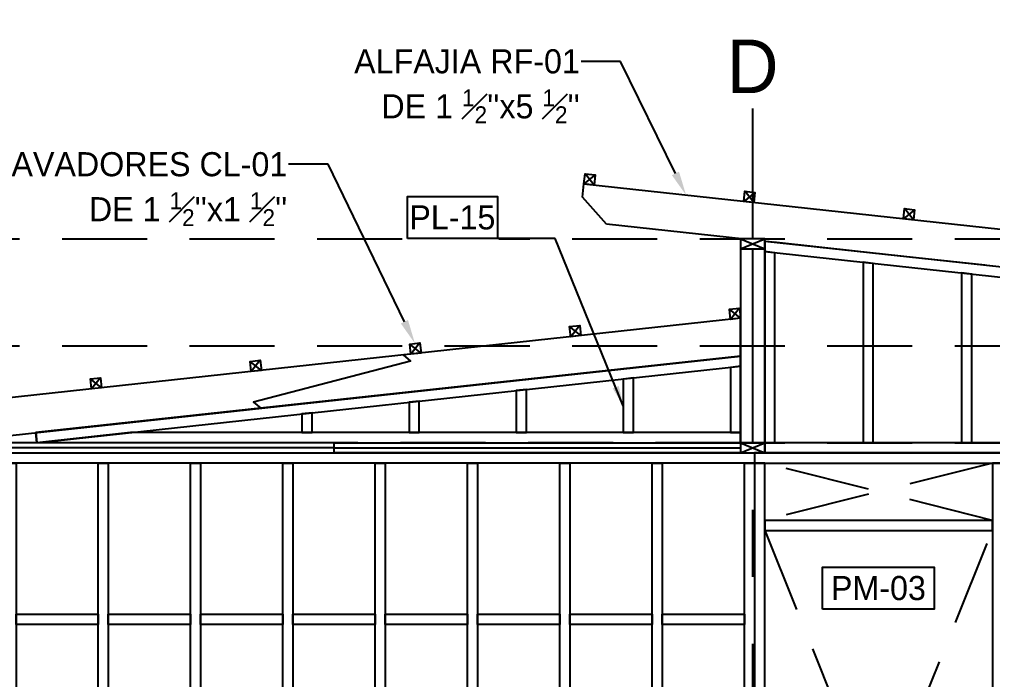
# Model space of a CAD drawing. Header units: millimetres. Extents: x 19438 to 19711, y 4351 to 4752.
# Drawn here: x 19474.129 to 19477.763, y 4491.257 to 4493.722 of the extents above; entities that cross this region are included whole.
import ezdxf
from ezdxf import colors
from ezdxf.entities.mleader import LeaderData, LeaderLine
from ezdxf.enums import TextEntityAlignment as Align
from ezdxf.math import Vec2, Vec3

# ---------------------------------------------------------------- set-up
doc = ezdxf.new("R2010")
doc.units = ezdxf.units.MM
doc.set_wipeout_variables(frame=1)
doc.linetypes.add('CENTER', pattern=[2, 1.25, -0.25, 0.25, -0.25])
doc.linetypes.add('HIDDEN2', pattern=[4.7625, 3.175, -1.5875])
for name, color, linetype in [('0 @ 0.5', 7, 'Continuous'), ('ALFAJIA', 3, 'Continuous'), ('CLAVADORES', 1, 'Continuous'), ('cotas', 1, 'Continuous'), ('cotas @ 500', 1, 'Continuous'), ('EJES', 2, 'CENTER'), ('EJES @ 0.5', 2, 'CENTER'), ('NIVELES', 2, 'Continuous'), ('PANELES PARED', 2, 'Continuous'), ('PROYECCION PANEL', 6, 'Continuous'), ('PZA', 3, 'Continuous'), ('TEXTO', 2, 'Continuous'), ('TEXTO @ 0.5', 2, 'Continuous')]:
    doc.layers.add(name, color=color, linetype=linetype)
doc.styles.add('century gothic', font='GOTHIC.TTF')
doc.styles.get("Standard").update_dxf_attribs({"font": 'arial.ttf'})
doc.dimstyles.new('ANOTATIVE 100 SMCONSTRUCCIONES', dxfattribs={"dimscale": 0, "dimtxt": 0.18, "dimasz": 0.15, "dimexe": 0.18, "dimexo": 0.09, "dimgap": 0.1, "dimtad": 1, "dimzin": 0, "dimdsep": 46, "dimtxsty": 'century gothic', "dimblk1": 'FLECHA1', "dimblk2": 'FLECHA1', "dimsah": 1, "dimcen": 0.18, "dimdle": 0.075, "dimclrd": 1, "dimclre": 1, "dimclrt": 2, "dimaunit": 1, "dimadec": 0, "dimazin": 0, "dimtfac": 0.75, "dimtix": 1, "dimtmove": 2, "dimatfit": 3, "dimfxl": 0.09, "dimtvp": 1.5, "dimtfill": 1, "dimtolj": 1, "dimtzin": 0, "dimarcsym": 0})

# ---------------------------------------------------------------- blocks, each defined once
blk = doc.blocks.new('FLECHA1')
at = {"color": 4}
blk.add_line((-0.246176, -0.248081), (0.248081, 0.25), dxfattribs=at)
at = {"color": 1}
blk.add_line((-1, 0), (0.496162, 0), dxfattribs=at)
blk = doc.blocks.new('*D405')
at = {"layer": 'cotas', "color": 1, "lineweight": -2, "transparency": 16777216}
for p, q in [((19614.326, 4625.8448), (19614.326, 4700.8448)), ((19570.9836, 4550.8448), (19524.326, 4550.8448)), ((19614.326, 4548.4298), (19614.326, 4550.8448)), ((19570.5339, 4548.4298), (19524.326, 4548.4298)), ((19614.326, 4473.4298), (19614.326, 4398.4298))]:
    blk.add_line(p, q, dxfattribs=at)
at = {"layer": 'Defpoints', "color": 0, "transparency": 16777216}
for p in [(19614.326, 4550.8448), (19615.9836, 4550.8448), (19615.5339, 4548.4298)]:
    blk.add_point(p, dxfattribs=at)
at = {"layer": 'cotas', "color": 1, "lineweight": -2, "transparency": 16777216, "xscale": 75, "yscale": 75, "zscale": 75}
for p, rotation in [((19614.326, 4550.8448), 270), ((19614.326, 4548.4298), 90)]:
    blk.add_blockref('FLECHA1', p, dxfattribs=dict(at, rotation=rotation))
at = {"layer": 'cotas', "color": 2, "transparency": 16777216, "insert": (19517.3376, 4549.6373), "char_height": 90, "attachment_point": 5, "rotation": 90, "style": 'century gothic', "bg_fill": 3, "box_fill_scale": 1.1, "bg_fill_color": 256, "bg_fill_true_color": 13158600, "bg_fill_transparency": 0}
blk.add_mtext('\\A1;2.42', dxfattribs=at)
blk = doc.blocks.new('PP17')
at = {"layer": 'PANELES PARED', "color": 8, "linetype": 'HIDDEN2', "ltscale": 0.1}
for p, q in [((19433.3208, 4512.8793), (19432.4708, 4513.0933)), ((19433.3208, 4513.0933), (19432.4708, 4512.8793)), ((19432.4708, 4512.8413), (19433.3208, 4510.7313)), ((19432.4708, 4510.7313), (19433.3208, 4512.8413))]:
    blk.add_line(p, q, dxfattribs=at)
at = {"layer": 'PANELES PARED'}
for points in [[(19432.4328, 4513.1313), (19432.4328, 4513.0933), (19433.3588, 4513.0933), (19433.3588, 4513.1313)], [(19432.4708, 4513.0933), (19432.4328, 4513.0933), (19432.4328, 4510.7313), (19432.4708, 4510.7313)], [(19433.3588, 4513.0933), (19433.3208, 4513.0933), (19433.3208, 4510.7313), (19433.3588, 4510.7313)], [(19432.4708, 4512.8793), (19432.4708, 4512.8413), (19433.3208, 4512.8413), (19433.3208, 4512.8793)]]:
    blk.add_lwpolyline(points, close=True, dxfattribs=at)
blk = doc.blocks.new('ejes')
at = {"color": 2, "linetype": 'Continuous'}
blk.add_wipeout([(-0.1089, 0.2752), (-0.0646, 0.291), (-0.0057, 0.3001), (0.0597, 0.2965), (0.095, 0.2884), (0.1597, 0.2609), (0.1831, 0.246), (0.2148, 0.2203), (0.2406, 0.1931), (0.271, 0.1493), (0.271, 0.1493), (0.2923, 0.1035), (0.3036, 0.0645), (0.3089, 0.0316), (0.3105, 0.0006), (0.3092, -0.0273), (0.3092, -0.0273), (0.3003, -0.077), (0.2881, -0.1133), (0.279, -0.1332), (0.2588, -0.1678), (0.2382, -0.1948), (0.2186, -0.2155), (0.1902, -0.2397), (0.159, -0.2601), (0.1254, -0.2765), (0.0895, -0.2888), (0.0461, -0.2973), (0.0105, -0.2994), (-0.0366, -0.2957), (-0.0687, -0.2888), (-0.0974, -0.2794), (-0.1444, -0.2564), (-0.1709, -0.2384), (-0.1922, -0.2206), (-0.2152, -0.1971), (-0.2152, -0.1971), (-0.2567, -0.1358), (-0.2716, -0.1014), (-0.2716, -0.1014), (-0.2875, -0.0344), (-0.2895, 0.0006), (-0.2874, 0.0357), (-0.2813, 0.0702), (-0.2729, 0.0991), (-0.2583, 0.1338), (-0.234, 0.1744), (-0.2157, 0.1977), (-0.197, 0.2172), (-0.1752, 0.2362), (-0.1544, 0.2512), (-0.1259, 0.2678), (-0.1259, 0.2678), (-0.1182, 0.2716)], dxfattribs=at)
at = {"layer": 'EJES', "color": 3}
blk.add_attdef('EJES', text='', height=0.3, dxfattribs=at).set_placement((0.0105, -0.174), align=Align.CENTER)
blk = doc.blocks.new('PP7')
at = {"layer": 'PANELES PARED'}
for points in [[(19430.0932, 4526.2975), (19430.0932, 4526.3355), (19426.915, 4526.3355), (19426.915, 4526.2975)], [(19426.915, 4523.9735), (19426.953, 4523.9735), (19426.953, 4526.2975), (19426.915, 4526.2975)], [(19427.2597, 4523.9735), (19427.2977, 4523.9735), (19427.2977, 4526.2975), (19427.2597, 4526.2975)], [(19427.6044, 4523.9735), (19427.6424, 4523.9735), (19427.6424, 4526.2975), (19427.6044, 4526.2975)], [(19427.9491, 4523.9735), (19427.9871, 4523.9735), (19427.9871, 4526.2975), (19427.9491, 4526.2975)], [(19428.2938, 4523.9735), (19428.3318, 4523.9735), (19428.3318, 4526.2975), (19428.2938, 4526.2975)], [(19428.6385, 4523.9735), (19428.6765, 4523.9735), (19428.6765, 4526.2975), (19428.6385, 4526.2975)], [(19428.9832, 4523.9735), (19429.0212, 4523.9735), (19429.0212, 4526.2975), (19428.9832, 4526.2975)], [(19429.3279, 4523.9735), (19429.3659, 4523.9735), (19429.3659, 4526.2975), (19429.3279, 4526.2975)], [(19429.6725, 4523.9735), (19429.7105, 4523.9735), (19429.7105, 4526.2975), (19429.6725, 4526.2975)], [(19430.0172, 4523.9735), (19430.0552, 4523.9735), (19430.0552, 4526.2975), (19430.0172, 4526.2975)], [(19430.0552, 4523.9735), (19430.0932, 4523.9735), (19430.0932, 4526.2975), (19430.0552, 4526.2975)], [(19427.2597, 4525.6948), (19427.2597, 4525.7328), (19426.953, 4525.7328), (19426.953, 4525.6948)], [(19427.6044, 4525.6948), (19427.6044, 4525.7328), (19427.2977, 4525.7328), (19427.2977, 4525.6948)], [(19427.9491, 4525.6948), (19427.9491, 4525.7328), (19427.6424, 4525.7328), (19427.6424, 4525.6948)], [(19428.2938, 4525.6948), (19428.2938, 4525.7328), (19427.9871, 4525.7328), (19427.9871, 4525.6948)], [(19428.6385, 4525.6948), (19428.6385, 4525.7328), (19428.3318, 4525.7328), (19428.3318, 4525.6948)], [(19428.9832, 4525.6948), (19428.9832, 4525.7328), (19428.6765, 4525.7328), (19428.6765, 4525.6948)], [(19429.3279, 4525.6948), (19429.3279, 4525.7328), (19429.0212, 4525.7328), (19429.0212, 4525.6948)], [(19429.6725, 4525.6948), (19429.6725, 4525.7328), (19429.3659, 4525.7328), (19429.3659, 4525.6948)], [(19430.0172, 4525.6948), (19430.0172, 4525.7328), (19429.7105, 4525.7328), (19429.7105, 4525.6948)], [(19427.2597, 4525.0921), (19427.2597, 4525.1301), (19426.953, 4525.1301), (19426.953, 4525.0921)], [(19427.6044, 4525.0921), (19427.6044, 4525.1301), (19427.2977, 4525.1301), (19427.2977, 4525.0921)], [(19427.9491, 4525.0921), (19427.9491, 4525.1301), (19427.6424, 4525.1301), (19427.6424, 4525.0921)], [(19428.2938, 4525.0921), (19428.2938, 4525.1301), (19427.9871, 4525.1301), (19427.9871, 4525.0921)], [(19428.6385, 4525.0921), (19428.6385, 4525.1301), (19428.3318, 4525.1301), (19428.3318, 4525.0921)], [(19428.9832, 4525.0921), (19428.9832, 4525.1301), (19428.6765, 4525.1301), (19428.6765, 4525.0921)], [(19429.3279, 4525.0921), (19429.3279, 4525.1301), (19429.0212, 4525.1301), (19429.0212, 4525.0921)], [(19429.6725, 4525.0921), (19429.6725, 4525.1301), (19429.3659, 4525.1301), (19429.3659, 4525.0921)], [(19430.0172, 4525.0921), (19430.0172, 4525.1301), (19429.7105, 4525.1301), (19429.7105, 4525.0921)], [(19427.2597, 4524.5138), (19427.2597, 4524.5518), (19426.953, 4524.5518), (19426.953, 4524.5138)], [(19427.6044, 4524.5138), (19427.6044, 4524.5518), (19427.2977, 4524.5518), (19427.2977, 4524.5138)], [(19427.9491, 4524.5138), (19427.9491, 4524.5518), (19427.6424, 4524.5518), (19427.6424, 4524.5138)], [(19428.2938, 4524.5138), (19428.2938, 4524.5518), (19427.9871, 4524.5518), (19427.9871, 4524.5138)], [(19428.6385, 4524.5138), (19428.6385, 4524.5518), (19428.3318, 4524.5518), (19428.3318, 4524.5138)], [(19428.9832, 4524.5138), (19428.9832, 4524.5518), (19428.6765, 4524.5518), (19428.6765, 4524.5138)], [(19429.3279, 4524.5138), (19429.3279, 4524.5518), (19429.0212, 4524.5518), (19429.0212, 4524.5138)], [(19429.6725, 4524.5138), (19429.6725, 4524.5518), (19429.3659, 4524.5518), (19429.3659, 4524.5138)], [(19430.0172, 4524.5138), (19430.0172, 4524.5518), (19429.7105, 4524.5518), (19429.7105, 4524.5138)], [(19430.0932, 4523.9355), (19430.0932, 4523.9735), (19426.915, 4523.9735), (19426.915, 4523.9355)]]:
    blk.add_lwpolyline(points, close=True, dxfattribs=at)
blk = doc.blocks.new('CL1')
at = {"layer": 'CLAVADORES'}
for p, q in [((19443.5017, 4507.507), (19443.5397, 4507.469)), ((19443.5017, 4507.469), (19443.5397, 4507.507))]:
    blk.add_line(p, q, dxfattribs=at)
blk.add_lwpolyline([(19443.5017, 4507.469), (19443.5397, 4507.469), (19443.5397, 4507.507), (19443.5017, 4507.507)], close=True, dxfattribs=at)
blk = doc.blocks.new('PL8')
at = {"layer": 'PANELES PARED'}
for points in [[(19479.1545, 4492.6112), (19479.1545, 4492.6495), (19476.912, 4492.8933), (19476.912, 4492.8551)], [(19476.912, 4492.1411), (19476.95, 4492.1411), (19476.95, 4492.851), (19476.912, 4492.8551)], [(19477.2794, 4492.1411), (19477.3174, 4492.1411), (19477.3174, 4492.811), (19477.2794, 4492.8152)], [(19477.6468, 4492.1411), (19477.6848, 4492.1411), (19477.6848, 4492.7711), (19477.6468, 4492.7752)], [(19478.0142, 4492.1411), (19478.0522, 4492.1411), (19478.0522, 4492.7311), (19478.0142, 4492.7352)], [(19478.3816, 4492.1411), (19478.4196, 4492.1411), (19478.4196, 4492.6912), (19478.3816, 4492.6953)], [(19478.7491, 4492.1411), (19478.7871, 4492.1411), (19478.7871, 4492.6512), (19478.7491, 4492.6553)], [(19479.1165, 4492.1411), (19479.1545, 4492.1411), (19479.1545, 4492.6112), (19479.1165, 4492.6154)], [(19476.912, 4492.1411), (19476.912, 4492.1031), (19479.1545, 4492.1031), (19479.1545, 4492.1411)]]:
    blk.add_lwpolyline(points, close=True, dxfattribs=at)
blk = doc.blocks.new('PL01')
at = {"layer": 'PANELES PARED'}
for points in [[(19444.5314, 4507.1723), (19447.1592, 4507.4581), (19447.1592, 4507.4963), (19444.5273, 4507.2101), (19444.5314, 4507.1723)], [(19444.5314, 4507.1723), (19447.1592, 4507.1723), (19447.1592, 4507.2103), (19444.8809, 4507.2103), (19444.5314, 4507.1723)]]:
    blk.add_lwpolyline(points, dxfattribs=at)
for points in [[(19447.1212, 4507.2103), (19447.1592, 4507.2103), (19447.1592, 4507.4581), (19447.1212, 4507.4539)], [(19446.7212, 4507.2103), (19446.7592, 4507.2103), (19446.7592, 4507.4146), (19446.7212, 4507.4104)], [(19446.3212, 4507.2103), (19446.3592, 4507.2103), (19446.3592, 4507.3711), (19446.3212, 4507.3669)], [(19445.9212, 4507.2103), (19445.9592, 4507.2103), (19445.9592, 4507.3276), (19445.9212, 4507.3234)], [(19445.5212, 4507.2103), (19445.5592, 4507.2103), (19445.5592, 4507.2841), (19445.5212, 4507.2799)]]:
    blk.add_lwpolyline(points, close=True, dxfattribs=at)
blk = doc.blocks.new('*U570')
at = {"layer": 'cotas @ 500'}
dim = blk.add_linear_dim(base=(19614.3260382735, 4550.8448237801), p1=(19615.5338597089, 4548.4298237801), p2=(19615.9836080801, 4550.8448237801), angle=90, dimstyle='ANOTATIVE 100 SMCONSTRUCCIONES', override={"dimscale": 500, "dimtix": 1, "dimtofl": 1, "dimtmove": 1, "dimatfit": 1}, dxfattribs=at)
dim.commit()
dim.dimension.update_dxf_attribs({"geometry": '*D405', "text_midpoint": (19517.3375950376, 4549.6373237801)})

msp = doc.modelspace()

# ---------------------------------------------------------------- block references
at = {"layer": 'cotas'}
msp.add_blockref('*U570', (0, 0), dxfattribs=at)

# ---------------------------------------------------------------- next in the draw order: linework, layer by layer
at = {"layer": 'ALFAJIA'}
for points in [[(19476.3214, 4492.9576), (19476.2317, 4493.0579), (19476.2371, 4493.1076), (19484.5757, 4492.2007), (19484.5703, 4492.151), (19484.4611, 4492.0724), (19476.3214, 4492.9576)], [(19476.822, 4492.606), (19473.0958, 4492.2007), (19473.1012, 4492.151), (19473.2103, 4492.0724), (19476.822, 4492.4651), (19476.822, 4492.606)], [(19475.5617, 4492.4689), (19475.5897, 4492.4464), (19475.0029, 4492.2928), (19475.0309, 4492.2703)]]:
    msp.add_lwpolyline(points, dxfattribs=at)
at = {"layer": 'EJES', "color": 1}
msp.add_line((19476.867, 4493.3903), (19476.867, 4489.0951), dxfattribs=at)
at = {"layer": 'NIVELES', "color": 1, "linetype": 'HIDDEN2', "ltscale": 0.1}
for p, q in [((19473.3357, 4492.9031), (19485.3357, 4492.9031)), ((19473.3357, 4492.5031), (19485.3357, 4492.5031)), ((19473.3357, 4492.1411), (19485.3357, 4492.1411))]:
    msp.add_line(p, q, dxfattribs=at)
at = {"layer": 'PANELES PARED'}
for p, q in [((19476.822, 4492.1411), (19476.912, 4492.1031)), ((19476.822, 4492.1031), (19476.912, 4492.1411))]:
    msp.add_line(p, q, dxfattribs=at)
for points in [[(19476.822, 4492.1031), (19476.912, 4492.1031), (19476.912, 4492.9031), (19476.822, 4492.9031)], [(19476.822, 4492.1411), (19476.822, 4492.1031), (19476.912, 4492.1031), (19476.912, 4492.1411)]]:
    msp.add_lwpolyline(points, close=True, dxfattribs=at)
at = {"layer": 'PROYECCION PANEL', "linetype": 'HIDDEN2', "ltscale": 0.1}
msp.add_lwpolyline([(19476.912, 4492.8933), (19476.912, 4492.1031), (19479.1545, 4492.1031), (19479.1545, 4492.6495)], close=True, dxfattribs=at)

# ---------------------------------------------------------------- next in the draw order: block references
at = {"xscale": -1}
for p, rotation in [((38318.4823, -2090.0763), 353.7933425471799), ((38319.0788, -2090.1412), 353.7933425471799), ((38319.6752, -2090.206), 353.7933425471799), ((39293.6782, 2113.6895), 6.206657456192577), ((39293.0817, 2113.6247), 6.206657456192577), ((39292.4852, 2113.5598), 6.206657456192577), ((39291.8888, 2113.4949), 6.206657456192577), ((39291.2923, 2113.43), 6.206657456192577)]:
    msp.add_blockref('CL1', p, dxfattribs=dict(at, rotation=rotation))
for name, p in [('PL8', (0, 0)), ('PL01', (29.6628, -15.0312)), ('PP17', (44.4412, -21.0281))]:
    msp.add_blockref(name, p)
msp.add_blockref('PP7', (38903.789, -34.2324), dxfattribs=at)

# ---------------------------------------------------------------- next in the draw order: leaders
at = {"layer": '0 @ 0.5'}
ml = msp.add_multileader_mtext('Standard', dxfattribs=at)
ml.set_content("\\A1;ALFAJIA RF-01\\PDE 1 {\\H0.7x;\\S1#2;}''x5 {\\H0.7x;\\S1#2;}''", color=2, style='century gothic')
ml.set_leader_properties(color=1)
ml.build(insert=Vec2(0, 0))
ml.multileader.update_dxf_attribs({"dogleg_length": 0.09, "arrow_head_size": 0.09, "scale": 0.5})
ctx = ml.context
ctx.base_point, ctx.scale, ctx.char_height, ctx.arrow_head_size, ctx.landing_gap_size, ctx.plane_origin = Vec3(19475.4108, 4493.5645), 0.5, 0.09, 0.09, 0.005, Vec3(19476.3912, 4493.0105)
ctx.text_align_type = 2
notes = []
notes.append((ctx, [(0, (1, 1, 0), (19476.3738, 4493.5645), (-1, 0), 0.1472, [(0, [(19476.6184, 4493.0661)], 0, [])])]))
ctx.mtext.insert, ctx.mtext.alignment, ctx.mtext.flow_direction = Vec3(19476.2216, 4493.6106), 3, 5
ml = msp.add_multileader_mtext('Standard', dxfattribs=at)
ml.set_content("\\A1;CLAVADORES CL-01\\PDE 1 {\\H0.7x;\\S1#2;}''x1 {\\H0.7x;\\S1#2;}''", color=2, style='century gothic')
ml.set_leader_properties(color=1)
ml.build(insert=Vec2(0, 0))
ml.multileader.update_dxf_attribs({"dogleg_length": 0.09, "arrow_head_size": 0.09, "scale": 0.5})
ctx = ml.context
ctx.base_point, ctx.scale, ctx.char_height, ctx.arrow_head_size, ctx.landing_gap_size, ctx.plane_origin = Vec3(19473.9439, 4493.1814), 0.5, 0.09, 0.09, 0.005, Vec3(19475.606, 4492.7986)
ctx.text_align_type = 2
notes.append((ctx, [(0, (1, 1, 0), (19475.2815, 4493.1814), (-1, 0), 0.1472, [(0, [(19475.606, 4492.5119)], 0, [])])]))
ctx.mtext.insert, ctx.mtext.alignment, ctx.mtext.flow_direction = Vec3(19475.1294, 4493.2264), 3, 5
for ctx, leaders in notes:
    for number, flags, end, landing, length, lines in leaders:
        leader = LeaderData()
        leader.index, (leader.has_last_leader_line, leader.has_dogleg_vector, leader.attachment_direction) = number, flags
        leader.last_leader_point, leader.dogleg_vector, leader.dogleg_length = Vec3(end), Vec3(landing), length
        for number, points, colour, breaks in lines:
            line = LeaderLine()
            line.index, line.vertices, line.color, line.breaks = number, Vec3.list(points), colors.encode_raw_color(colour), breaks
            leader.lines.append(line)
        ctx.leaders.append(leader)

# ---------------------------------------------------------------- next in the draw order: block references
at = {"layer": 'EJES @ 0.5'}
ref = msp.add_blockref('ejes', (19476.8617, 4493.54), dxfattribs=dict(at, xscale=0.5000000000009095, yscale=0.5000000000009095, zscale=0.5000000000009095))
ref.add_attrib('EJES', 'D', dxfattribs={"layer": 'EJES', "color": 3, "height": 0.2, "style": 'century gothic'}).set_placement((19476.867, 4493.447), align=Align.CENTER)

# ---------------------------------------------------------------- next in the draw order: texts
at = {"layer": 'TEXTO @ 0.5', "color": 2, "char_height": 0.09, "width": 0.238534, "attachment_point": 5, "style": 'century gothic', "bg_fill": 3, "box_fill_scale": 1.6, "bg_fill_color": 256, "bg_fill_transparency": 0}
for s, insert in [('PL-15 ', (19475.7457, 4492.9822)), ('PM-03 ', (19477.3366, 4491.5979))]:
    msp.add_mtext(s, dxfattribs=dict(at, insert=insert))

# ---------------------------------------------------------------- next in the draw order: wipeouts: each hides what was drawn before it
for points, layer in [([(19476.822, 4492.9031), (19476.822, 4492.8651), (19476.912, 4492.8651), (19476.912, 4492.9031)], 'PANELES PARED'), ([(19473.6458, 4492.1221), (19473.6458, 4492.1031), (19476.822, 4492.1031), (19476.822, 4492.1411), (19473.6658, 4492.1411)], 'PZA')]:
    msp.add_wipeout(points).dxf.layer = layer

# ---------------------------------------------------------------- next in the draw order: linework, layer by layer
at = {"layer": 'PANELES PARED'}
for p, q in [((19476.822, 4492.9031), (19476.912, 4492.8651)), ((19476.822, 4492.8651), (19476.912, 4492.9031))]:
    msp.add_line(p, q, dxfattribs=at)
msp.add_lwpolyline([(19476.822, 4492.9031), (19476.822, 4492.8651), (19476.912, 4492.8651), (19476.912, 4492.9031)], close=True, dxfattribs=at)
at = {"layer": 'PROYECCION PANEL', "linetype": 'HIDDEN2', "ltscale": 0.1}
for points in [[(19476.822, 4492.4651), (19476.822, 4492.1411), (19474.1942, 4492.1411), (19474.1901, 4492.1789)], [(19473.6958, 4492.1031), (19476.874, 4492.1031), (19476.874, 4489.7031), (19473.6958, 4489.7031)]]:
    msp.add_lwpolyline(points, close=True, dxfattribs=at)
at = {"layer": 'PZA'}
for q in [(19473.6458, 4492.1221), (19476.822, 4492.1221)]:
    msp.add_line((19475.3039, 4492.1221), q, dxfattribs=at)
for points in [[(19473.6458, 4492.1221), (19473.6458, 4492.1031), (19475.3039, 4492.1031), (19475.3039, 4492.1411), (19473.6658, 4492.1411), (19473.6458, 4492.1221)], [(19476.822, 4492.1221), (19476.822, 4492.1031), (19475.3039, 4492.1031), (19475.3039, 4492.1411), (19476.822, 4492.1411), (19476.822, 4492.1221)]]:
    msp.add_lwpolyline(points, dxfattribs=at)
at = {"layer": 'TEXTO', "color": 2}
for points in [[(19475.5777, 4492.9034), (19475.5777, 4493.061), (19475.9138, 4493.061), (19475.9138, 4492.9034)], [(19477.1281, 4491.5192), (19477.1281, 4491.6767), (19477.5452, 4491.6767), (19477.5452, 4491.5192)]]:
    msp.add_lwpolyline(points, close=True, dxfattribs=at)

# ---------------------------------------------------------------- next in the draw order: leaders
at = {"layer": '0 @ 0.5'}
msp.add_leader([(19476.384, 4492.2792), (19476.1293, 4492.9034), (19475.9138, 4492.9034)], dimstyle='ANOTATIVE 100 SMCONSTRUCCIONES', override={"dimscale": 0.5, "dimgap": 0.1, "dimtad": 0}, dxfattribs=at)

doc.saveas('drawing.dxf')
